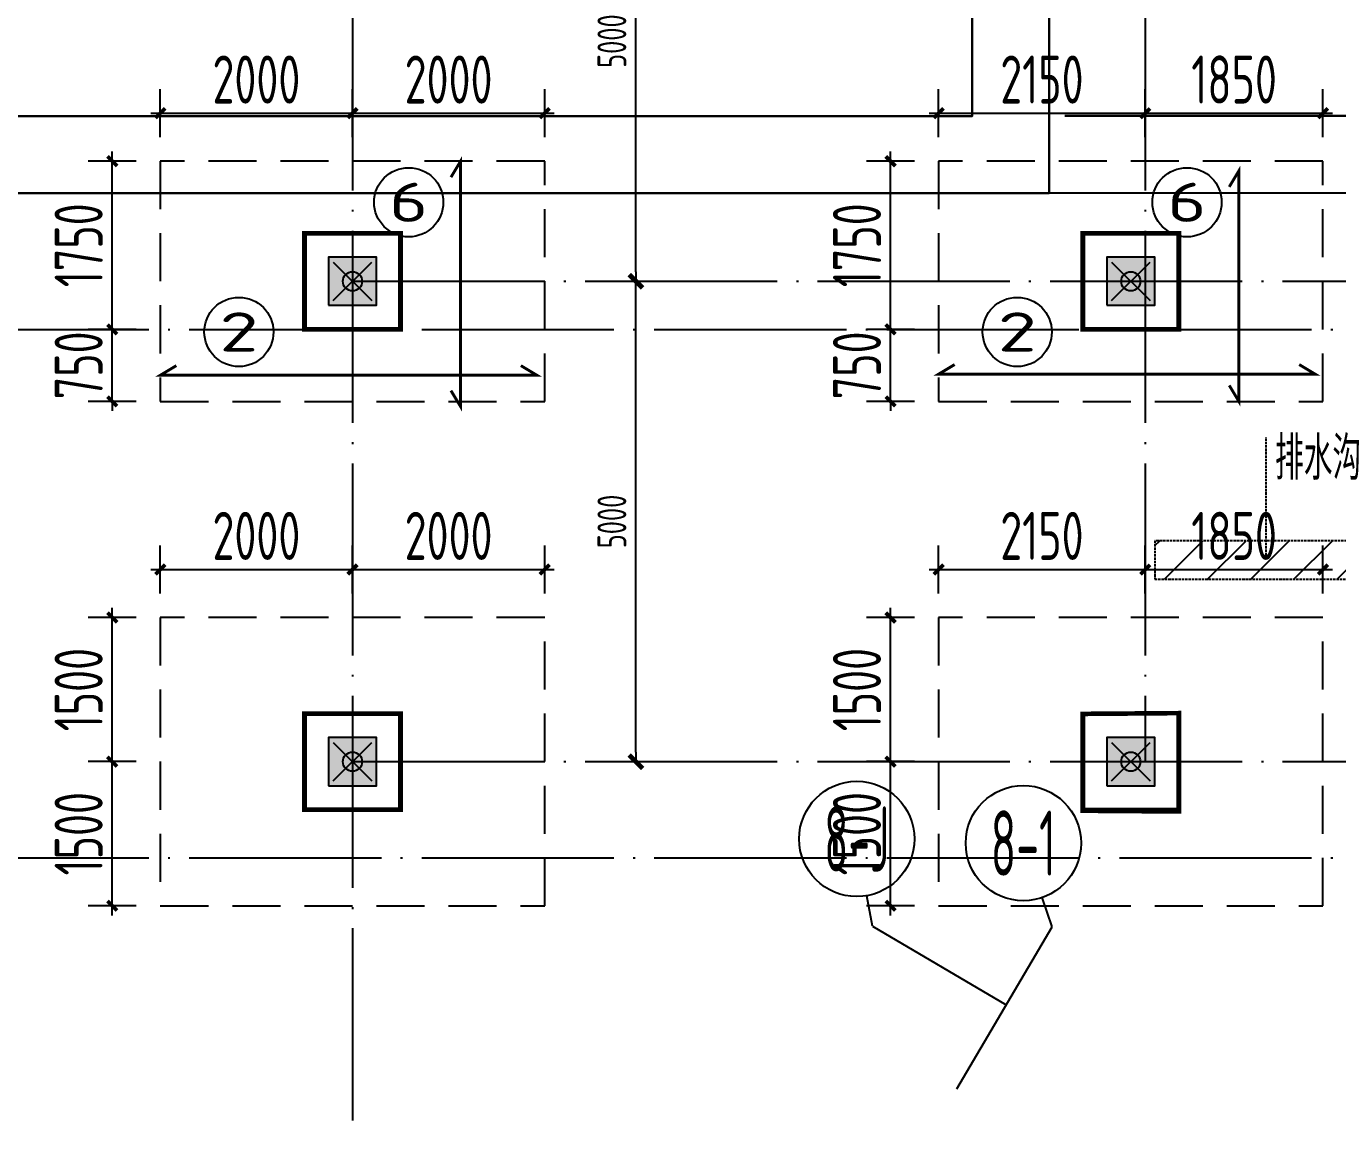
# Model space of a CAD drawing. Extents: x -57409 to 252654, y -8259 to 229119.
# Drawn here: x 137282 to 150931, y 173021 to 184518 of the extents above; entities that cross this region are included whole.
import ezdxf
from ezdxf.enums import TextEntityAlignment as Align

# ---------------------------------------------------------------- set-up
doc = ezdxf.new("R2010")
doc.units = 0
doc.header["$LTSCALE"] = 100
doc.header["$PDMODE"] = 35
doc.header["$PDSIZE"] = 200
for name, pattern in [('DASH', [0.35, 0.25, -0.1]), ('DASHED', [0.75, 0.5, -0.25]), ('DOTE', [2.4200000000000004, 2, -0.2, 0.02, -0.2])]:
    doc.linetypes.add(name, pattern=pattern)
doc.layers.get('0').update_dxf_attribs({"linetype": 'CONTINUOUS'})
doc.layers.get('Defpoints').update_dxf_attribs({"linetype": 'CONTINUOUS'})
for name, color, linetype in [('B-TEXT', 3, 'CONTINUOUS'), ('codim', 7, 'CONTINUOUS'), ('COLU', 7, 'CONTINUOUS'), ('CT', 2, 'CONTINUOUS'), ('DIM', 3, 'CONTINUOUS'), ('dote', 253, 'DOTE'), ('h填实-柱墙', 254, 'CONTINUOUS'), ('Z-AXIS', 3, 'CONTINUOUS'), ('Z-TEXT', 2, 'CONTINUOUS'), ('z柱下板带', 140, 'CONTINUOUS'), ('排水沟', 8, 'DASH'), ('板底钢筋', 24, 'CONTINUOUS')]:
    doc.layers.add(name, color=color, linetype=linetype)
doc.layers.add('重心计算', color=7, linetype='CONTINUOUS', plot=False)
doc.styles.add('_TCH_AXIS', font='tssdeng.shx', dxfattribs={"width": 0.7, "bigfont": 'tssdchn.shx'})
doc.styles.add('COMPLEX', font='tssdeng.shx', dxfattribs={"width": 0.7, "bigfont": 'tssdchn.shx'})
doc.styles.add('Jgcad-DIM', font='tssdeng.shx', dxfattribs={"width": 0.7, "bigfont": 'tssdchn.shx'})
doc.styles.get("Standard").update_dxf_attribs({"font": 'tssdeng.shx', "width": 0.7, "bigfont": 'tssdchn.shx'})
doc.styles.add('TSSD_Dimension', font='tssdeng.shx', dxfattribs={"width": 0.7})
doc.dimstyles.new('TSSD_100_100$0', dxfattribs={"dimtxt": 300, "dimasz": 100, "dimexe": 100, "dimexo": 250, "dimgap": 100, "dimtad": 1, "dimdec": 0, "dimzin": 0, "dimdsep": 46, "dimtxsty": 'TSSD_Dimension', "dimblk": '_tsdbk', "dimblk1": '_tsdbk', "dimblk2": '_tsdbk', "dimsah": 1, "dimcen": 0, "dimdle": 100, "dimclrt": 7, "dimadec": 0, "dimazin": 0, "dimtfac": 1, "dimtdec": 0, "dimtix": 1, "dimtmove": 2, "dimatfit": 3, "dimldrblk": '_tsdbk', "dimfxl": 1, "dimtolj": 1, "dimtzin": 0, "dimarcsym": 0})

# ---------------------------------------------------------------- blocks, each defined once
blk = doc.blocks.new('_AXISO')
blk.add_circle((2.273736754432321e-13, -5.684341886080801e-14), 0.5)
at = {"layer": 'B-TEXT', "style": 'COMPLEX', "width": 1.450892857142857}
blk.add_attdef('A', text='', height=0.56, dxfattribs=at).set_placement((0.2493750000001, -0.2800000000000296), (0.7493750000001, -0.2800000000000296), align=Align.FIT)
blk = doc.blocks.new('_tsdbk')
blk.add_line((-1, 0), (0, 0))
at = {"const_width": 0.5}
blk.add_lwpolyline([(-0.7000000000000001, -0.7000000000000001), (0.7000000000000001, 0.7000000000000001)], dxfattribs=at)
blk = doc.blocks.new('*D424')
at = {"layer": 'Defpoints', "color": 0}
for p in [(143287.6075180144, 181862.723042052), (143627.1348313265, 181862.723042052), (143287.6075180145, 176862.7230420508)]:
    blk.add_point(p, dxfattribs=at)
at = {"layer": 'DIM', "color": 0, "lineweight": -2}
for p, q in [((143537.6075180144, 181862.723042052), (143727.1348313265, 181862.723042052)), ((143627.1348313265, 176962.7230420508), (143627.1348313265, 181762.723042052)), ((143537.6075180145, 176862.7230420508), (143727.1348313265, 176862.7230420508))]:
    blk.add_line(p, q, dxfattribs=at)
at = {"layer": 'DIM', "color": 0, "lineweight": -2, "xscale": 100, "yscale": 100, "zscale": 100}
for p, rotation in [((143627.1348313265, 181862.723042052), 90), ((143627.1348313265, 176862.7230420508), 270)]:
    blk.add_blockref('_tsdbk', p, dxfattribs=dict(at, rotation=rotation))
at = {"layer": 'DIM', "color": 7, "insert": (143377.1348313265, 179362.7230420514), "char_height": 300, "attachment_point": 5, "rotation": 90, "style": 'TSSD_Dimension'}
blk.add_mtext('\\A1;5000', dxfattribs=at)
blk = doc.blocks.new('*D425')
at = {"layer": 'Defpoints', "color": 0}
for p in [(143627.1348313265, 186862.7230420521), (143914.5069074472, 186862.7230420521), (143287.6075180144, 181862.723042052)]:
    blk.add_point(p, dxfattribs=at)
at = {"layer": 'DIM', "color": 0, "lineweight": -2}
for p, q in [((143664.5069074472, 186862.7230420521), (143527.1348313265, 186862.7230420521)), ((143627.1348313265, 181962.723042052), (143627.1348313265, 186762.7230420521)), ((143537.6075180144, 181862.723042052), (143727.1348313265, 181862.723042052))]:
    blk.add_line(p, q, dxfattribs=at)
at = {"layer": 'DIM', "color": 0, "lineweight": -2, "xscale": 100, "yscale": 100, "zscale": 100}
for p, rotation in [((143627.1348313265, 186862.7230420521), 90), ((143627.1348313265, 181862.723042052), 270)]:
    blk.add_blockref('_tsdbk', p, dxfattribs=dict(at, rotation=rotation))
at = {"layer": 'DIM', "color": 7, "insert": (143377.1348313265, 184362.7230420521), "char_height": 300, "attachment_point": 5, "rotation": 90, "style": 'TSSD_Dimension'}
blk.add_mtext('\\A1;5000', dxfattribs=at)
blk = doc.blocks.new('_ArchTick')
at = {"color": 0, "linetype": 'ByBlock', "const_width": 0.4}
blk.add_lwpolyline([(-0.5, -0.5), (0.5, 0.5)], dxfattribs=at)
blk = doc.blocks.new('*D2025')
at = {"layer": 'codim', "color": 0, "lineweight": -2}
blk.add_line((146277.6411610185, 175262.7230420515), (146277.6411610185, 176962.7230420514), dxfattribs=at)
at = {"layer": 'codim', "color": 7, "lineweight": -2}
for p, q in [((146527.6411610185, 176862.7230420514), (146027.6411610185, 176862.7230420514)), ((146527.6411610185, 175362.7230420515), (146027.6411610185, 175362.7230420515))]:
    blk.add_line(p, q, dxfattribs=at)
at = {"layer": 'Defpoints', "color": 0}
for p in [(146277.6411610185, 176862.7230420514), (146777.6411610185, 176862.7230420514), (146777.6411610185, 175362.7230420515)]:
    blk.add_point(p, dxfattribs=at)
at = {"layer": 'codim', "color": 0, "lineweight": -2, "xscale": 100, "yscale": 100, "zscale": 100}
for p, rotation in [((146277.6411610185, 176862.7230420514), 90), ((146277.6411610185, 175362.7230420515), 270)]:
    blk.add_blockref('_ArchTick', p, dxfattribs=dict(at, rotation=rotation))
at = {"layer": 'codim', "color": 1, "insert": (145927.6411610184, 176112.7230420515), "char_height": 500, "attachment_point": 5, "rotation": 90, "style": 'Jgcad-DIM'}
blk.add_mtext('\\A1;1500', dxfattribs=at)
blk = doc.blocks.new('*D2026')
at = {"layer": 'codim', "color": 0, "lineweight": -2}
blk.add_line((146277.6411610185, 176762.7230420514), (146277.6411610185, 178462.7230420516), dxfattribs=at)
at = {"layer": 'codim', "color": 7, "lineweight": -2}
for p, q in [((146527.6411610184, 178362.7230420516), (146027.6411610185, 178362.7230420516)), ((146527.6411610185, 176862.7230420514), (146027.6411610185, 176862.7230420514))]:
    blk.add_line(p, q, dxfattribs=at)
at = {"layer": 'Defpoints', "color": 0}
for p in [(146277.6411610185, 178362.7230420516), (146777.6411610184, 178362.7230420516), (146777.6411610185, 176862.7230420514)]:
    blk.add_point(p, dxfattribs=at)
at = {"layer": 'codim', "color": 0, "lineweight": -2, "xscale": 100, "yscale": 100, "zscale": 100}
for p, rotation in [((146277.6411610185, 178362.7230420516), 90), ((146277.6411610185, 176862.7230420514), 270)]:
    blk.add_blockref('_ArchTick', p, dxfattribs=dict(at, rotation=rotation))
at = {"layer": 'codim', "color": 1, "insert": (145927.6411610184, 177612.7230420515), "char_height": 500, "attachment_point": 5, "rotation": 90, "style": 'Jgcad-DIM'}
blk.add_mtext('\\A1;1500', dxfattribs=at)
blk = doc.blocks.new('*D2027')
at = {"layer": 'codim', "color": 7, "lineweight": -2}
for p, q in [((146777.6411610184, 178612.7230420516), (146777.6411610184, 179112.7230420516)), ((148927.6411610184, 178612.7230420516), (148927.6411610184, 179112.7230420516))]:
    blk.add_line(p, q, dxfattribs=at)
at = {"layer": 'codim', "color": 0, "lineweight": -2}
blk.add_line((146677.6411610184, 178862.7230420516), (149027.6411610184, 178862.7230420516), dxfattribs=at)
at = {"layer": 'Defpoints', "color": 0}
for p in [(148927.6411610184, 178862.7230420516), (146777.6411610184, 178362.7230420516), (148927.6411610184, 178362.7230420516)]:
    blk.add_point(p, dxfattribs=at)
at = {"layer": 'codim', "color": 0, "lineweight": -2, "xscale": 100, "yscale": 100, "zscale": 100, "rotation": 180}
blk.add_blockref('_ArchTick', (146777.6411610184, 178862.7230420516), dxfattribs=at)
at = {"layer": 'codim', "color": 0, "lineweight": -2, "xscale": 100, "yscale": 100, "zscale": 100}
blk.add_blockref('_ArchTick', (148927.6411610184, 178862.7230420516), dxfattribs=at)
at = {"layer": 'codim', "color": 1, "insert": (147852.6411610184, 179212.7230420516), "char_height": 500, "attachment_point": 5, "style": 'Jgcad-DIM'}
blk.add_mtext('\\A1;2150', dxfattribs=at)
blk = doc.blocks.new('*D2028')
at = {"layer": 'codim', "color": 7, "lineweight": -2}
for p, q in [((148927.6411610184, 178612.7230420516), (148927.6411610184, 179112.7230420516)), ((150777.6411610185, 178612.7230420515), (150777.6411610185, 179112.7230420516))]:
    blk.add_line(p, q, dxfattribs=at)
at = {"layer": 'codim', "color": 0, "lineweight": -2}
blk.add_line((148827.6411610184, 178862.7230420516), (150877.6411610185, 178862.7230420516), dxfattribs=at)
at = {"layer": 'Defpoints', "color": 0}
for p in [(150777.6411610185, 178862.7230420516), (148927.6411610184, 178362.7230420516), (150777.6411610185, 178362.7230420515)]:
    blk.add_point(p, dxfattribs=at)
at = {"layer": 'codim', "color": 0, "lineweight": -2, "xscale": 100, "yscale": 100, "zscale": 100, "rotation": 180}
blk.add_blockref('_ArchTick', (148927.6411610184, 178862.7230420516), dxfattribs=at)
at = {"layer": 'codim', "color": 0, "lineweight": -2, "xscale": 100, "yscale": 100, "zscale": 100}
blk.add_blockref('_ArchTick', (150777.6411610185, 178862.7230420516), dxfattribs=at)
at = {"layer": 'codim', "color": 1, "insert": (149852.6411610184, 179212.7230420516), "char_height": 500, "attachment_point": 5, "style": 'Jgcad-DIM'}
blk.add_mtext('\\A1;1850', dxfattribs=at)
blk = doc.blocks.new('*D2029')
at = {"layer": 'codim', "color": 0, "lineweight": -2}
blk.add_line((138177.641161019, 175262.7230420506), (138177.641161019, 176962.7230420505), dxfattribs=at)
at = {"layer": 'codim', "color": 7, "lineweight": -2}
for p, q in [((138427.641161019, 176862.7230420505), (137927.641161019, 176862.7230420505)), ((138427.641161019, 175362.7230420506), (137927.641161019, 175362.7230420506))]:
    blk.add_line(p, q, dxfattribs=at)
at = {"layer": 'Defpoints', "color": 0}
for p in [(138177.641161019, 176862.7230420505), (138677.641161019, 176862.7230420505), (138677.641161019, 175362.7230420506)]:
    blk.add_point(p, dxfattribs=at)
at = {"layer": 'codim', "color": 0, "lineweight": -2, "xscale": 100, "yscale": 100, "zscale": 100}
for p, rotation in [((138177.641161019, 176862.7230420505), 90), ((138177.641161019, 175362.7230420506), 270)]:
    blk.add_blockref('_ArchTick', p, dxfattribs=dict(at, rotation=rotation))
at = {"layer": 'codim', "color": 1, "insert": (137827.641161019, 176112.7230420506), "char_height": 500, "attachment_point": 5, "rotation": 90, "style": 'Jgcad-DIM'}
blk.add_mtext('\\A1;1500', dxfattribs=at)
blk = doc.blocks.new('*D2030')
at = {"layer": 'codim', "color": 0, "lineweight": -2}
blk.add_line((138177.641161019, 176762.7230420505), (138177.641161019, 178462.7230420507), dxfattribs=at)
at = {"layer": 'codim', "color": 7, "lineweight": -2}
for p, q in [((138427.641161019, 178362.7230420507), (137927.641161019, 178362.7230420507)), ((138427.641161019, 176862.7230420505), (137927.641161019, 176862.7230420505))]:
    blk.add_line(p, q, dxfattribs=at)
at = {"layer": 'Defpoints', "color": 0}
for p in [(138177.641161019, 178362.7230420507), (138677.641161019, 178362.7230420507), (138677.641161019, 176862.7230420505)]:
    blk.add_point(p, dxfattribs=at)
at = {"layer": 'codim', "color": 0, "lineweight": -2, "xscale": 100, "yscale": 100, "zscale": 100}
for p, rotation in [((138177.641161019, 178362.7230420507), 90), ((138177.641161019, 176862.7230420505), 270)]:
    blk.add_blockref('_ArchTick', p, dxfattribs=dict(at, rotation=rotation))
at = {"layer": 'codim', "color": 1, "insert": (137827.641161019, 177612.7230420506), "char_height": 500, "attachment_point": 5, "rotation": 90, "style": 'Jgcad-DIM'}
blk.add_mtext('\\A1;1500', dxfattribs=at)
blk = doc.blocks.new('*D2031')
at = {"layer": 'codim', "color": 7, "lineweight": -2}
for p, q in [((138677.641161019, 178612.7230420507), (138677.641161019, 179112.7230420507)), ((140677.641161019, 178612.7230420507), (140677.641161019, 179112.7230420507))]:
    blk.add_line(p, q, dxfattribs=at)
at = {"layer": 'codim', "color": 0, "lineweight": -2}
blk.add_line((138577.641161019, 178862.7230420507), (140777.641161019, 178862.7230420507), dxfattribs=at)
at = {"layer": 'Defpoints', "color": 0}
for p in [(140677.641161019, 178862.7230420507), (138677.641161019, 178362.7230420507), (140677.641161019, 178362.7230420507)]:
    blk.add_point(p, dxfattribs=at)
at = {"layer": 'codim', "color": 0, "lineweight": -2, "xscale": 100, "yscale": 100, "zscale": 100, "rotation": 180}
blk.add_blockref('_ArchTick', (138677.641161019, 178862.7230420507), dxfattribs=at)
at = {"layer": 'codim', "color": 0, "lineweight": -2, "xscale": 100, "yscale": 100, "zscale": 100}
blk.add_blockref('_ArchTick', (140677.641161019, 178862.7230420507), dxfattribs=at)
at = {"layer": 'codim', "color": 1, "insert": (139677.641161019, 179212.7230420507), "char_height": 500, "attachment_point": 5, "style": 'Jgcad-DIM'}
blk.add_mtext('\\A1;2000', dxfattribs=at)
blk = doc.blocks.new('*D2032')
at = {"layer": 'codim', "color": 7, "lineweight": -2}
for p, q in [((140677.641161019, 178612.7230420507), (140677.641161019, 179112.7230420507)), ((142677.641161019, 178612.7230420507), (142677.641161019, 179112.7230420507))]:
    blk.add_line(p, q, dxfattribs=at)
at = {"layer": 'codim', "color": 0, "lineweight": -2}
blk.add_line((140577.641161019, 178862.7230420507), (142777.641161019, 178862.7230420507), dxfattribs=at)
at = {"layer": 'Defpoints', "color": 0}
for p in [(142677.641161019, 178862.7230420507), (140677.641161019, 178362.7230420507), (142677.641161019, 178362.7230420507)]:
    blk.add_point(p, dxfattribs=at)
at = {"layer": 'codim', "color": 0, "lineweight": -2, "xscale": 100, "yscale": 100, "zscale": 100, "rotation": 180}
blk.add_blockref('_ArchTick', (140677.641161019, 178862.7230420507), dxfattribs=at)
at = {"layer": 'codim', "color": 0, "lineweight": -2, "xscale": 100, "yscale": 100, "zscale": 100}
blk.add_blockref('_ArchTick', (142677.641161019, 178862.7230420507), dxfattribs=at)
at = {"layer": 'codim', "color": 1, "insert": (141677.641161019, 179212.7230420507), "char_height": 500, "attachment_point": 5, "style": 'Jgcad-DIM'}
blk.add_mtext('\\A1;2000', dxfattribs=at)
blk = doc.blocks.new('*D1170')
at = {"layer": 'codim', "color": 0, "lineweight": -2}
for p, q in [((146277.6411610183, 181362.7230420476), (146277.6411610183, 181462.7230420476)), ((146277.6411610183, 180612.7230420477), (146277.6411610183, 181362.7230420476)), ((146277.6411610183, 180612.7230420477), (146277.6411610183, 180512.7230420477))]:
    blk.add_line(p, q, dxfattribs=at)
at = {"layer": 'codim', "color": 7, "lineweight": -2}
for p, q in [((146527.6411610183, 181362.7230420476), (146027.6411610183, 181362.7230420476)), ((146527.6411610183, 180612.7230420477), (146027.6411610183, 180612.7230420477))]:
    blk.add_line(p, q, dxfattribs=at)
at = {"layer": 'Defpoints', "color": 0}
for p in [(146277.6411610183, 181362.7230420476), (146777.6411610183, 181362.7230420476), (146777.6411610183, 180612.7230420477)]:
    blk.add_point(p, dxfattribs=at)
at = {"layer": 'codim', "color": 0, "lineweight": -2, "xscale": 100, "yscale": 100, "zscale": 100}
for p, rotation in [((146277.6411610183, 181362.7230420476), 270), ((146277.6411610183, 180612.7230420477), 90)]:
    blk.add_blockref('_ArchTick', p, dxfattribs=dict(at, rotation=rotation))
at = {"layer": 'codim', "color": 1, "insert": (145927.6411610183, 180987.7230420476), "char_height": 500, "attachment_point": 5, "rotation": 90, "style": 'Jgcad-DIM'}
blk.add_mtext('\\A1;750', dxfattribs=at)
blk = doc.blocks.new('*D1171')
at = {"layer": 'codim', "color": 0, "lineweight": -2}
blk.add_line((146277.6411610183, 181262.7230420476), (146277.6411610183, 183212.7230420479), dxfattribs=at)
at = {"layer": 'codim', "color": 7, "lineweight": -2}
for p, q in [((146527.6411610183, 183112.7230420479), (146027.6411610183, 183112.7230420479)), ((146527.6411610183, 181362.7230420476), (146027.6411610183, 181362.7230420476))]:
    blk.add_line(p, q, dxfattribs=at)
at = {"layer": 'Defpoints', "color": 0}
for p in [(146277.6411610183, 183112.7230420479), (146777.6411610183, 183112.7230420479), (146777.6411610183, 181362.7230420476)]:
    blk.add_point(p, dxfattribs=at)
at = {"layer": 'codim', "color": 0, "lineweight": -2, "xscale": 100, "yscale": 100, "zscale": 100}
for p, rotation in [((146277.6411610183, 183112.7230420479), 90), ((146277.6411610183, 181362.7230420476), 270)]:
    blk.add_blockref('_ArchTick', p, dxfattribs=dict(at, rotation=rotation))
at = {"layer": 'codim', "color": 1, "insert": (145927.6411610183, 182237.7230420478), "char_height": 500, "attachment_point": 5, "rotation": 90, "style": 'Jgcad-DIM'}
blk.add_mtext('\\A1;1750', dxfattribs=at)
blk = doc.blocks.new('*D1172')
at = {"layer": 'codim', "color": 7, "lineweight": -2}
for p, q in [((146777.6411610183, 183362.7230420479), (146777.6411610183, 183862.7230420479)), ((148927.6411610183, 183362.7230420479), (148927.6411610183, 183862.7230420479))]:
    blk.add_line(p, q, dxfattribs=at)
at = {"layer": 'codim', "color": 0, "lineweight": -2}
blk.add_line((146677.6411610183, 183612.7230420479), (149027.6411610183, 183612.7230420479), dxfattribs=at)
at = {"layer": 'Defpoints', "color": 0}
for p in [(148927.6411610183, 183612.7230420479), (146777.6411610183, 183112.7230420479), (148927.6411610183, 183112.7230420479)]:
    blk.add_point(p, dxfattribs=at)
at = {"layer": 'codim', "color": 0, "lineweight": -2, "xscale": 100, "yscale": 100, "zscale": 100, "rotation": 180}
blk.add_blockref('_ArchTick', (146777.6411610183, 183612.7230420479), dxfattribs=at)
at = {"layer": 'codim', "color": 0, "lineweight": -2, "xscale": 100, "yscale": 100, "zscale": 100}
blk.add_blockref('_ArchTick', (148927.6411610183, 183612.7230420479), dxfattribs=at)
at = {"layer": 'codim', "color": 1, "insert": (147852.6411610183, 183962.7230420479), "char_height": 500, "attachment_point": 5, "style": 'Jgcad-DIM'}
blk.add_mtext('\\A1;2150', dxfattribs=at)
blk = doc.blocks.new('*D1173')
at = {"layer": 'codim', "color": 7, "lineweight": -2}
for p, q in [((148927.6411610183, 183362.7230420479), (148927.6411610183, 183862.7230420479)), ((150777.6411610183, 183362.7230420477), (150777.6411610183, 183862.7230420479))]:
    blk.add_line(p, q, dxfattribs=at)
at = {"layer": 'codim', "color": 0, "lineweight": -2}
blk.add_line((148827.6411610183, 183612.7230420479), (150877.6411610183, 183612.7230420479), dxfattribs=at)
at = {"layer": 'Defpoints', "color": 0}
for p in [(150777.6411610183, 183612.7230420479), (148927.6411610183, 183112.7230420479), (150777.6411610183, 183112.7230420477)]:
    blk.add_point(p, dxfattribs=at)
at = {"layer": 'codim', "color": 0, "lineweight": -2, "xscale": 100, "yscale": 100, "zscale": 100, "rotation": 180}
blk.add_blockref('_ArchTick', (148927.6411610183, 183612.7230420479), dxfattribs=at)
at = {"layer": 'codim', "color": 0, "lineweight": -2, "xscale": 100, "yscale": 100, "zscale": 100}
blk.add_blockref('_ArchTick', (150777.6411610183, 183612.7230420479), dxfattribs=at)
at = {"layer": 'codim', "color": 1, "insert": (149852.6411610183, 183962.7230420479), "char_height": 500, "attachment_point": 5, "style": 'Jgcad-DIM'}
blk.add_mtext('\\A1;1850', dxfattribs=at)
blk = doc.blocks.new('*D1174')
at = {"layer": 'codim', "color": 0, "lineweight": -2}
for p, q in [((138177.6411610192, 181362.7230420499), (138177.6411610192, 181462.7230420499)), ((138177.6411610192, 180612.72304205), (138177.6411610192, 181362.7230420499)), ((138177.6411610192, 180612.72304205), (138177.6411610192, 180512.72304205))]:
    blk.add_line(p, q, dxfattribs=at)
at = {"layer": 'codim', "color": 7, "lineweight": -2}
for p, q in [((138427.6411610192, 181362.7230420499), (137927.6411610192, 181362.7230420499)), ((138427.6411610192, 180612.72304205), (137927.6411610192, 180612.72304205))]:
    blk.add_line(p, q, dxfattribs=at)
at = {"layer": 'Defpoints', "color": 0}
for p in [(138177.6411610192, 181362.7230420499), (138677.6411610192, 181362.7230420499), (138677.6411610192, 180612.72304205)]:
    blk.add_point(p, dxfattribs=at)
at = {"layer": 'codim', "color": 0, "lineweight": -2, "xscale": 100, "yscale": 100, "zscale": 100}
for p, rotation in [((138177.6411610192, 181362.7230420499), 270), ((138177.6411610192, 180612.72304205), 90)]:
    blk.add_blockref('_ArchTick', p, dxfattribs=dict(at, rotation=rotation))
at = {"layer": 'codim', "color": 1, "insert": (137827.6411610192, 180987.72304205), "char_height": 500, "attachment_point": 5, "rotation": 90, "style": 'Jgcad-DIM'}
blk.add_mtext('\\A1;750', dxfattribs=at)
blk = doc.blocks.new('*D1175')
at = {"layer": 'codim', "color": 0, "lineweight": -2}
blk.add_line((138177.6411610192, 181262.7230420499), (138177.6411610192, 183212.72304205), dxfattribs=at)
at = {"layer": 'codim', "color": 7, "lineweight": -2}
for p, q in [((138427.6411610191, 183112.72304205), (137927.6411610192, 183112.72304205)), ((138427.6411610192, 181362.7230420499), (137927.6411610192, 181362.7230420499))]:
    blk.add_line(p, q, dxfattribs=at)
at = {"layer": 'Defpoints', "color": 0}
for p in [(138177.6411610192, 183112.72304205), (138677.6411610191, 183112.72304205), (138677.6411610192, 181362.7230420499)]:
    blk.add_point(p, dxfattribs=at)
at = {"layer": 'codim', "color": 0, "lineweight": -2, "xscale": 100, "yscale": 100, "zscale": 100}
for p, rotation in [((138177.6411610192, 183112.72304205), 90), ((138177.6411610192, 181362.7230420499), 270)]:
    blk.add_blockref('_ArchTick', p, dxfattribs=dict(at, rotation=rotation))
at = {"layer": 'codim', "color": 1, "insert": (137827.6411610192, 182237.72304205), "char_height": 500, "attachment_point": 5, "rotation": 90, "style": 'Jgcad-DIM'}
blk.add_mtext('\\A1;1750', dxfattribs=at)
blk = doc.blocks.new('*D1176')
at = {"layer": 'codim', "color": 7, "lineweight": -2}
for p, q in [((138677.6411610191, 183362.72304205), (138677.6411610191, 183862.72304205)), ((140677.6411610191, 183362.7230420501), (140677.6411610191, 183862.72304205))]:
    blk.add_line(p, q, dxfattribs=at)
at = {"layer": 'codim', "color": 0, "lineweight": -2}
blk.add_line((138577.6411610191, 183612.72304205), (140777.6411610191, 183612.72304205), dxfattribs=at)
at = {"layer": 'Defpoints', "color": 0}
for p in [(140677.6411610191, 183612.72304205), (138677.6411610191, 183112.72304205), (140677.6411610191, 183112.7230420501)]:
    blk.add_point(p, dxfattribs=at)
at = {"layer": 'codim', "color": 0, "lineweight": -2, "xscale": 100, "yscale": 100, "zscale": 100, "rotation": 180}
blk.add_blockref('_ArchTick', (138677.6411610191, 183612.72304205), dxfattribs=at)
at = {"layer": 'codim', "color": 0, "lineweight": -2, "xscale": 100, "yscale": 100, "zscale": 100}
blk.add_blockref('_ArchTick', (140677.6411610191, 183612.72304205), dxfattribs=at)
at = {"layer": 'codim', "color": 1, "insert": (139677.6411610191, 183962.72304205), "char_height": 500, "attachment_point": 5, "style": 'Jgcad-DIM'}
blk.add_mtext('\\A1;2000', dxfattribs=at)
blk = doc.blocks.new('*D1177')
at = {"layer": 'codim', "color": 7, "lineweight": -2}
for p, q in [((140677.6411610191, 183362.7230420501), (140677.6411610191, 183862.72304205)), ((142677.6411610192, 183362.7230420501), (142677.6411610192, 183862.72304205))]:
    blk.add_line(p, q, dxfattribs=at)
at = {"layer": 'codim', "color": 0, "lineweight": -2}
blk.add_line((140577.6411610191, 183612.72304205), (142777.6411610192, 183612.72304205), dxfattribs=at)
at = {"layer": 'Defpoints', "color": 0}
for p in [(142677.6411610192, 183612.72304205), (140677.6411610191, 183112.7230420501), (142677.6411610192, 183112.7230420501)]:
    blk.add_point(p, dxfattribs=at)
at = {"layer": 'codim', "color": 0, "lineweight": -2, "xscale": 100, "yscale": 100, "zscale": 100, "rotation": 180}
blk.add_blockref('_ArchTick', (140677.6411610191, 183612.72304205), dxfattribs=at)
at = {"layer": 'codim', "color": 0, "lineweight": -2, "xscale": 100, "yscale": 100, "zscale": 100}
blk.add_blockref('_ArchTick', (142677.6411610192, 183612.72304205), dxfattribs=at)
at = {"layer": 'codim', "color": 1, "insert": (141677.6411610192, 183962.72304205), "char_height": 500, "attachment_point": 5, "style": 'Jgcad-DIM'}
blk.add_mtext('\\A1;2000', dxfattribs=at)
blk = doc.blocks.new('后浇带现场')
at = {"color": 6, "lineweight": 30}
for points in [[(714656.4830361799, 762040), (714656.4830361799, 738930.0739679557), (710056.4815537819, 738930.0739679566), (710056.4815537803, 730049.1769939091), (775506.7404498546, 730049.1649184508), (775506.7404498546, 772730)], [(715456.4830361799, 762040), (715456.4830361799, 738130.0739679555), (710856.4815537818, 738130.0739679565), (710856.4815537804, 730849.1768463105), (774706.7404498546, 730849.1650660494), (774706.7404498546, 772730)], [(775669.8770379163, 730852.1290958803), (815756.7403428452, 730852.1290958701), (815756.7403428429, 721630.0739679215), (841315.1825775313, 721630.0739679215)], [(775506.740449844, 730049.1768462937), (814956.7403428452, 730052.1290958701), (814956.7403428424, 720830.0739679215), (841315.1825775313, 720830.0739679215)]]:
    blk.add_lwpolyline(points, dxfattribs=at)

msp = doc.modelspace()

# ---------------------------------------------------------------- hatches: boundary and pattern name
at = {"layer": 'h填实-柱墙'}
for points in [[(140427.6411610145, 181612.7230420703), (140927.6411610158, 181612.7230420701), (140927.6411610147, 182112.7230420705), (140427.6411610148, 182112.7230420717)], [(148527.6411610135, 181612.7230420696), (149027.6411610148, 181612.7230420705), (149027.6411610141, 182112.7230420687), (148527.6411610144, 182112.7230420686)], [(140427.6411610205, 176612.7230420676), (140927.6411610212, 176612.7230420675), (140927.6411610211, 177112.7230420675), (140427.6411610213, 177112.7230420673)], [(148527.6411610185, 176612.7230420675), (149027.6411610198, 176612.7230420671), (149027.6411610198, 177112.7230420682), (148527.6411610185, 177112.7230420665)]]:
    msp.add_hatch(color=256, dxfattribs=at).paths.add_polyline_path(points)
at = {"layer": '排水沟'}
h = msp.add_hatch(dxfattribs=at)
h.set_pattern_fill('ANSI31', color=2, scale=100, style=0)
h.set_pattern_definition([(45, (0, 0), (-224.5064030267288, 224.5064030267288), [])])
h.paths.add_polyline_path([(154527.641130468, 179162.9533431041), (149027.6435196522, 179162.9533408996), (149027.6436246742, 178762.9533408996), (154527.64123549, 178762.9533431041)])

# ---------------------------------------------------------------- linework, layer by layer
at = {"layer": 'COLU'}
for points in [[(140427.6411610145, 181612.7230420703), (140927.6411610158, 181612.7230420701), (140927.6411610147, 182112.7230420705), (140427.6411610148, 182112.7230420717)], [(148527.6411610135, 181612.7230420696), (149027.6411610148, 181612.7230420705), (149027.6411610141, 182112.7230420687), (148527.6411610144, 182112.7230420686)], [(140427.6411610205, 176612.7230420676), (140927.6411610212, 176612.7230420675), (140927.6411610211, 177112.7230420675), (140427.6411610213, 177112.7230420673)], [(148527.6411610185, 176612.7230420675), (149027.6411610198, 176612.7230420671), (149027.6411610198, 177112.7230420682), (148527.6411610185, 177112.7230420665)]]:
    msp.add_lwpolyline(points, close=True, dxfattribs=at)
at = {"layer": 'CT', "const_width": 49.99999999999999}
for points in [[(140177.6411610212, 181362.7230420678), (141177.6411610212, 181362.7230420676), (141177.6411610212, 182362.7230420676), (140177.641161021, 182362.7230420675)], [(148277.6411610189, 181362.7230420687), (149277.6411610188, 181362.7230420678), (149277.6411610197, 182362.7230420677), (148277.6411610196, 182362.7230420689)], [(140177.641161021, 176362.7230420676), (141177.641161021, 176362.7230420672), (141177.6411610211, 177362.7230420671), (140177.6411610212, 177362.7230420673)], [(148277.6411610181, 176362.723042068), (149277.6411610185, 176362.7230420666), (149277.6411610202, 177362.7230420662), (148277.6411610203, 177362.7230420682)]]:
    msp.add_lwpolyline(points, close=True, dxfattribs=at)
at = {"layer": 'dote', "ltscale": 10}
for p, q in [((140677.6411610216, 218687.8779629263), (140677.6411610187, 169862.7230420717)), ((148927.641161018, 218687.877962926), (148927.6411610184, 176862.7230420498)), ((140677.6411610192, 181862.723042052), (161589.0412943693, 181862.7230420522)), ((44598.39796928855, 181362.7230420772), (219938.2151759664, 181362.7230420274)), ((140677.6411610188, 176862.7230420505), (161589.0412943693, 176862.723042053)), ((44598.3979692896, 175862.7230420787), (219938.2151759675, 175862.7230420289))]:
    msp.add_line(p, q, dxfattribs=at)
at = {"layer": 'Z-AXIS'}
for p, q in [((146088.5552504751, 175150.7057030564), (146031.8370097234, 175467.6247878235)), ((147958.6696952895, 175142.6356466771), (147854.1487502869, 175447.1517171585)), ((146088.5552504751, 175150.7057030564), (147481.757893013, 174331.5319967091)), ((146968.0402541381, 173457.8311363583), (147958.6696952895, 175142.6356466771))]:
    msp.add_line(p, q, dxfattribs=at)
at = {"layer": 'z柱下板带', "color": 181, "linetype": 'DASHED', "ltscale": 10}
for points in [[(138677.6411610146, 180612.72304207), (142677.6411610146, 180612.72304207), (142677.6411610146, 183112.72304207), (138677.6411610146, 183112.72304207)], [(146777.641161014, 180612.7230420682), (150777.641161014, 180612.7230420682), (150777.641161014, 183112.7230420682), (146777.641161014, 183112.7230420682)]]:
    msp.add_lwpolyline(points, close=True, dxfattribs=at)
at = {"layer": 'z柱下板带', "linetype": 'DASHED', "ltscale": 10}
for points in [[(138677.6411610211, 175362.7230420671), (142677.6411610211, 175362.7230420671), (142677.6411610211, 178362.7230420671), (138677.6411610211, 178362.7230420671)], [(146777.6411610201, 175362.7230420662), (150777.6411610201, 175362.7230420662), (150777.6411610201, 178362.7230420662), (146777.6411610201, 178362.7230420662)]]:
    msp.add_lwpolyline(points, close=True, dxfattribs=at)
at = {"layer": '排水沟', "color": 2}
msp.add_line((150186.9076575814, 178976.2297035798), (150186.9076575814, 180238.9738800765), dxfattribs=at)
msp.add_lwpolyline([(154527.641130468, 179162.9533431041), (149027.6435196522, 179162.9533408996), (149027.6436246742, 178762.9533408996), (154527.64123549, 178762.9533431041)], close=True, dxfattribs=at)
at = {"layer": '板底钢筋', "const_width": 30}
for points in [[(141702.3338072115, 180725.3611856561), (141802.3338072119, 180558.6940103631), (141802.3338072119, 183112.72304207), (141702.3338072117, 182946.0558667774)], [(149802.3338072109, 180779.0307148607), (149902.3338072113, 180612.3635395677), (149902.3338072113, 183012.7230420664), (149802.3338072111, 182846.0558667738)], [(138844.3083363076, 180985.0787277312), (138677.6411610146, 180885.0787277306), (142596.7416442172, 180885.0787277306), (142430.0744689246, 180985.0787277309)], [(146944.3083363071, 180996.1171379018), (146777.641161014, 180896.1171379013), (150696.7416442166, 180896.1171379013), (150530.074468924, 180996.1171379015)]]:
    msp.add_lwpolyline(points, dxfattribs=at)
at = {"layer": '重心计算', "color": 5}
for p in [(140677.6411610148, 181862.7230420705), (140677.6411610148, 181862.7230420705), (148777.6411610142, 181862.7230420692), (148777.6411610142, 181862.7230420692), (140677.6411610211, 176862.7230420674), (140677.6411610211, 176862.7230420674), (148777.6411610194, 176862.7230420673), (148777.6411610194, 176862.7230420673)]:
    msp.add_point(p, dxfattribs=at)

# ---------------------------------------------------------------- block references
at = {"color": 3, "lineweight": 30}
msp.add_blockref('后浇带现场', (-627579.0991567412, -547267.3510589206), dxfattribs=at)
at = {"layer": 'Z-AXIS'}
ref = msp.add_blockref('_AXISO', (145926.1358929887, 176058.2408000694), dxfattribs=dict(at, xscale=1200.000000000027, yscale=1200, zscale=1200, rotation=359.9996457873846))
ref.add_attrib('A', '8-J', dxfattribs={"color": 7, "height": 678.8225099390856, "rotation": 359.9996457874117, "style": '_TCH_AXIS', "width": 0.4642857142853889}).set_placement((145586.7225397258, 175718.8316434064), (146265.5450496514, 175718.8274468062), align=Align.FIT)
ref = msp.add_blockref('_AXISO', (147659.3616683465, 176014.6532525833), dxfattribs=dict(at, xscale=1200.000000000027, yscale=1200, zscale=1200, rotation=359.9996457873846))
ref.add_attrib('A', '8-1', dxfattribs={"color": 7, "height": 678.8225099390856, "rotation": 359.9996457873527, "style": '_TCH_AXIS', "width": 0.4727272727271036}).set_placement((147319.9483150833, 175675.2440959204), (147998.7708250091, 175675.2398993196), align=Align.FIT)
at = {"layer": 'Z-TEXT'}
ref = msp.add_blockref('_AXISO', (141262.5401386454, 182685.229959535), dxfattribs=dict(at, xscale=720.0000000000074, yscale=720, zscale=720, rotation=359.9996457873825))
ref.add_attrib('A', '6', dxfattribs={"layer": 'Z-AXIS', "color": 7, "height": 407.2935059634514, "rotation": 359.9996457873888, "style": '_TCH_AXIS', "width": 1.999999999998255}).set_placement((141058.8921266876, 182481.5844655371), (141466.1856326429, 182481.5819475769), align=Align.FIT)
ref = msp.add_blockref('_AXISO', (149362.5401386448, 182685.2299595332), dxfattribs=dict(at, xscale=720.0000000000074, yscale=720, zscale=720, rotation=359.9996457873825))
ref.add_attrib('A', '6', dxfattribs={"layer": 'Z-AXIS', "color": 7, "height": 407.2935059634514, "rotation": 359.9996457873888, "style": '_TCH_AXIS', "width": 1.999999999998255}).set_placement((149158.892126687, 182481.5844655354), (149566.1856326424, 182481.5819475751), align=Align.FIT)
ref = msp.add_blockref('_AXISO', (139495.5536663721, 181335.4136968966), dxfattribs=dict(at, xscale=720.0000000000074, yscale=720, zscale=720, rotation=359.9996457873825))
ref.add_attrib('A', '2', dxfattribs={"layer": 'Z-AXIS', "color": 7, "height": 407.2935059634514, "rotation": 359.9996457873888, "style": '_TCH_AXIS', "width": 1.857142857141237}).set_placement((139291.9056544143, 181131.7682028988), (139699.1991603696, 181131.7656849385), align=Align.FIT)
ref = msp.add_blockref('_AXISO', (147595.5536663715, 181335.4136968949), dxfattribs=dict(at, xscale=720.0000000000074, yscale=720, zscale=720, rotation=359.9996457873825))
ref.add_attrib('A', '2', dxfattribs={"layer": 'Z-AXIS', "color": 7, "height": 407.2935059634514, "rotation": 359.9996457873888, "style": '_TCH_AXIS', "width": 1.857142857141237}).set_placement((147391.9056544137, 181131.768202897), (147799.1991603691, 181131.7656849367), align=Align.FIT)

# ---------------------------------------------------------------- texts
at = {"layer": '排水沟', "color": 2, "width": 0.699999988079071}
msp.add_text('排水沟', height=450, dxfattribs=at).set_placement((150727.0736282905, 179796.550165777), align=Align.CENTER)

# ---------------------------------------------------------------- dimensions: what is measured, and where the dimension line sits
at = {"layer": 'codim'}
for base, p1, p2, angle, picture, middle in [((140677.6411610191, 183612.72304205), (138677.6411610191, 183112.72304205), (140677.6411610191, 183112.7230420501), 2.6589437137035e-12, '*D1176', (139677.6411610191, 183962.72304205)), ((142677.6411610192, 183612.72304205), (140677.6411610191, 183112.7230420501), (142677.6411610192, 183112.7230420501), 2.6589437137035e-12, '*D1177', (141677.6411610192, 183962.72304205)), ((138177.6411610192, 183112.72304205), (138677.6411610192, 181362.7230420499), (138677.6411610191, 183112.72304205), 90, '*D1175', (137827.6411610192, 182237.72304205)), ((146277.6411610183, 183112.7230420479), (146777.6411610183, 181362.7230420476), (146777.6411610183, 183112.7230420479), 90, '*D1171', (145927.6411610183, 182237.7230420478)), ((138177.6411610192, 181362.7230420499), (138677.6411610192, 180612.72304205), (138677.6411610192, 181362.7230420499), 90, '*D1174', (137827.6411610192, 180987.72304205)), ((146277.6411610183, 181362.7230420476), (146777.6411610183, 180612.7230420477), (146777.6411610183, 181362.7230420476), 90, '*D1170', (145927.6411610183, 180987.7230420476)), ((140677.641161019, 178862.7230420507), (138677.641161019, 178362.7230420507), (140677.641161019, 178362.7230420507), 1.106833029149304e-12, '*D2031', (139677.641161019, 179212.7230420507)), ((142677.641161019, 178862.7230420507), (140677.641161019, 178362.7230420507), (142677.641161019, 178362.7230420507), 1.106833029149304e-12, '*D2032', (141677.641161019, 179212.7230420507)), ((148927.6411610184, 178862.7230420516), (146777.6411610184, 178362.7230420516), (148927.6411610184, 178362.7230420516), 1.106833029149304e-12, '*D2027', (147852.6411610184, 179212.7230420516)), ((150777.6411610185, 178862.7230420516), (148927.6411610184, 178362.7230420516), (150777.6411610185, 178362.7230420515), 1.106833029149304e-12, '*D2028', (149852.6411610184, 179212.7230420516)), ((138177.641161019, 178362.7230420507), (138677.641161019, 176862.7230420505), (138677.641161019, 178362.7230420507), 90, '*D2030', (137827.641161019, 177612.7230420506)), ((146277.6411610185, 178362.7230420516), (146777.6411610185, 176862.7230420514), (146777.6411610184, 178362.7230420516), 90, '*D2026', (145927.6411610184, 177612.7230420515)), ((138177.641161019, 176862.7230420505), (138677.641161019, 175362.7230420506), (138677.641161019, 176862.7230420505), 90, '*D2029', (137827.641161019, 176112.7230420506)), ((146277.6411610185, 176862.7230420514), (146777.6411610185, 175362.7230420515), (146777.6411610185, 176862.7230420514), 90, '*D2025', (145927.6411610184, 176112.7230420515))]:
    dim = msp.add_linear_dim(base=base, p1=p1, p2=p2, angle=angle, dimstyle='TSSD_100_100$0', override={"dimtxt": 500, "dimexe": 250, "dimtxsty": 'Jgcad-DIM', "dimblk": 'ArchTick', "dimblk1": 'ArchTick', "dimblk2": 'ArchTick', "dimclre": 7, "dimclrt": 1, "dimadec": 3}, dxfattribs=at)
    dim.commit()
    dim.dimension.update_dxf_attribs({"geometry": picture, "text_midpoint": middle})
for base, p1, p2, picture, middle in [((148927.6411610183, 183612.7230420479), (146777.6411610183, 183112.7230420479), (148927.6411610183, 183112.7230420479), '*D1172', (147852.6411610183, 183962.7230420479)), ((150777.6411610183, 183612.7230420479), (148927.6411610183, 183112.7230420479), (150777.6411610183, 183112.7230420477), '*D1173', (149852.6411610183, 183962.7230420479))]:
    dim = msp.add_linear_dim(base=base, p1=p1, p2=p2, dimstyle='TSSD_100_100$0', override={"dimtxt": 500, "dimexe": 250, "dimtxsty": 'Jgcad-DIM', "dimblk": 'ArchTick', "dimblk1": 'ArchTick', "dimblk2": 'ArchTick', "dimclre": 7, "dimclrt": 1, "dimadec": 3}, dxfattribs=at)
    dim.commit()
    dim.dimension.update_dxf_attribs({"geometry": picture, "text_midpoint": middle})
at = {"layer": 'DIM'}
for base, p1, p2, picture, middle in [((143627.1348313265, 186862.7230420521), (143287.6075180144, 181862.723042052), (143914.5069074472, 186862.7230420521), '*D425', (143377.1348313265, 184362.7230420521)), ((143627.1348313265, 181862.723042052), (143287.6075180145, 176862.7230420508), (143287.6075180144, 181862.723042052), '*D424', (143377.1348313265, 179362.7230420514))]:
    dim = msp.add_linear_dim(base=base, p1=p1, p2=p2, angle=90, dimstyle='TSSD_100_100$0', dxfattribs=at)
    dim.commit()
    dim.dimension.update_dxf_attribs({"geometry": picture, "text_midpoint": middle})

doc.saveas('drawing.dxf')
